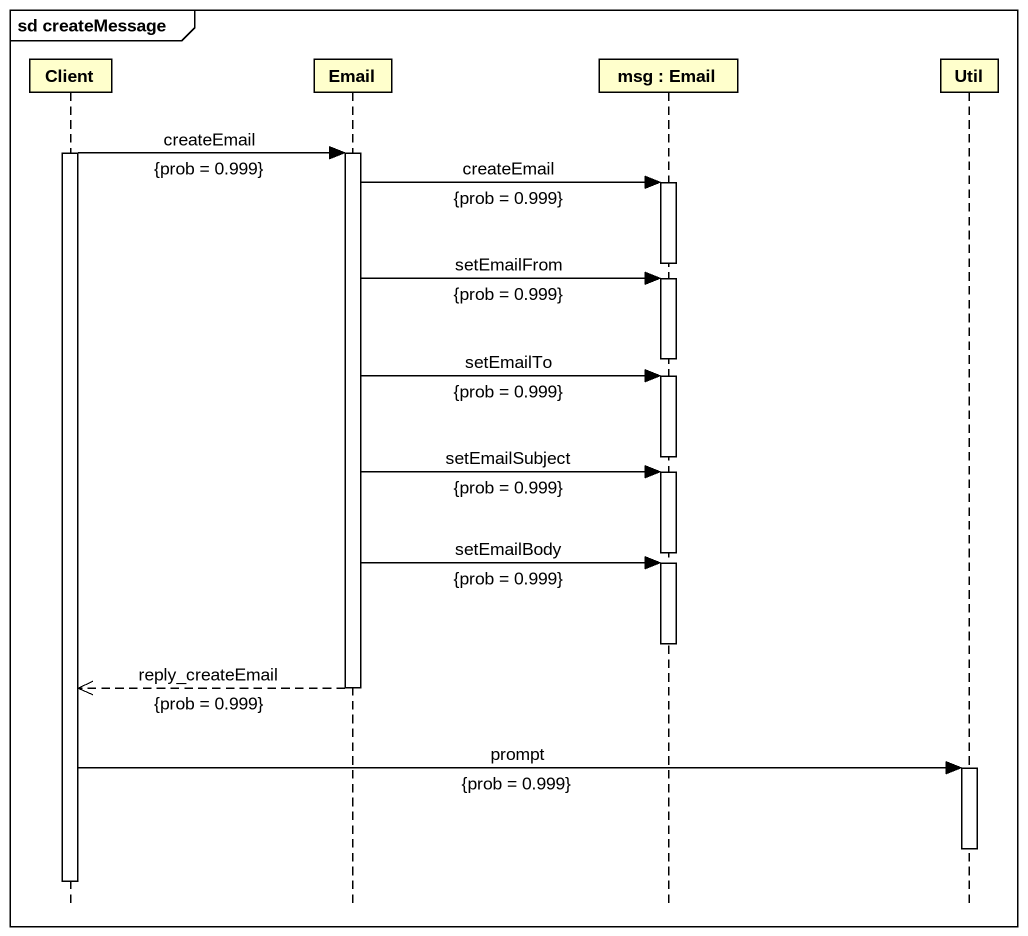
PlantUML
@startuml
mainframe sd createMessage
hide footbox
participant Client
participant Email
participant "msg : Email" as msg
participant Util

activate Client
Client -> Email : createEmail\n{prob = 0.999}
activate Email
Email -> msg : {prob = 0.999}\ncreateEmail
activate msg
deactivate msg
Email -> msg : {prob = 0.999}\nsetEmailFrom
activate msg
deactivate msg
Email -> msg : {prob = 0.999}\nsetEmailTo
activate msg
deactivate msg
Email -> msg : {prob = 0.999}\nsetEmailSubject
activate msg
deactivate msg
Email -> msg : {prob = 0.999}\nsetEmailBody
activate msg
deactivate msg
Email -->> Client : reply_createEmail\n{prob = 0.999}
deactivate Email
Client -> Util : prompt\n{prob = 0.999}
activate Util
deactivate Util
deactivate Client
@enduml
